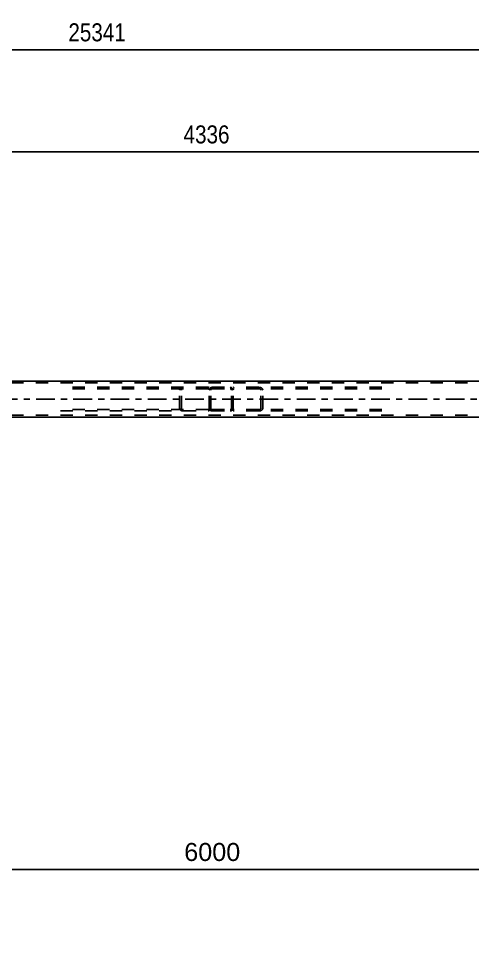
# Model space of a CAD drawing. Header units: millimetres. Extents: x -2250 to 594, y 0 to 1057.
# Drawn here: x -819.2 to -747.1, y 765.4 to 913.7 of the extents above; entities that cross this region are included whole.
import ezdxf

# ---------------------------------------------------------------- set-up
doc = ezdxf.new("R2010")
doc.units = ezdxf.units.MM
doc.linetypes.add('DXK_LINE_DOT2', pattern=[3.9198, 1.9599, -1.9599])
doc.linetypes.add('DXK_LINE_DOT3', pattern=[5.9187, 2.979, -0.9799, 0.9799, -0.9799])
doc.styles.add('Arial', font='ARIAL.TTF', dxfattribs={"height": 0.2})
doc.styles.add('Arial Narrow', font='ARIALN.TTF', dxfattribs={"height": 0.2})

# ---------------------------------------------------------------- blocks, each defined once
blk = doc.blocks.new('Part-761553754-4669 - 4377')
at = {"color": 7, "linetype": 'DXK_LINE_DOT2'}
for p, q in [((-784.93, 855.11), (-785.11, 855.09)), ((-785.11, 851.37), (-785.11, 855.09)), ((-785.11, 854.83), (-785.05, 854.87)), ((-785.05, 854.87), (-784.93, 854.88)), ((-761.48, 855.11), (-784.93, 855.11)), ((-761.48, 854.88), (-784.93, 854.88)), ((-780.77, 855.08), (-781.01, 855.11)), ((-781.01, 854.88), (-780.89, 854.87)), ((-780.72, 854.74), (-780.69, 854.65)), ((-780.69, 851.8), (-780.69, 854.65)), ((-780.38, 854.65), (-780.43, 854.83)), ((-780.38, 851.8), (-780.38, 854.65)), ((-785.05, 851.59), (-785.11, 851.62)), ((-785.11, 851.37), (-784.93, 851.34)), ((-784.93, 851.57), (-785.05, 851.59)), ((-761.48, 851.57), (-784.93, 851.57)), ((-761.48, 851.34), (-784.93, 851.34)), ((-780.89, 851.59), (-781.01, 851.57)), ((-781.01, 851.34), (-780.77, 851.38)), ((-780.69, 851.8), (-780.72, 851.71)), ((-780.43, 851.62), (-780.38, 851.8))]:
    blk.add_line(p, q, dxfattribs=at)
for centre, radius, start, end in [((-780.96, 854.59), 0.286, 32.4104, 75.4453), ((-780.91, 854.52), 0.573, 32.4104, 75.4453), ((-780.96, 851.86), 0.286, 284.5547, 327.5896), ((-780.91, 851.93), 0.573, 284.5547, 327.5896)]:
    blk.add_arc(centre, radius, start, end, dxfattribs=at)
blk = doc.blocks.new('Part-761553754-4608 - 4377')
at = {"color": 7, "linetype": 'DXK_LINE_DOT2'}
for p, q in [((-477.4, 855.8), (-1136.03, 855.8)), ((-477.4, 850.65), (-1136.03, 850.65))]:
    blk.add_line(p, q, dxfattribs=at)
at = {"color": 2, "linetype": 'Continuous'}
for p, q in [((-727.37, 856.08), (-846.48, 856.08)), ((-702.71, 850.37), (-871.28, 850.37))]:
    blk.add_line(p, q, dxfattribs=at)
at = {"color": 7, "linetype": 'DXK_LINE_DOT3'}
blk.add_line((-1136.03, 853.23), (-477.4, 853.23), dxfattribs=at)
blk = doc.blocks.new('Part-761553754-4668 - 4377')
at = {"color": 7, "linetype": 'DXK_LINE_DOT2'}
for p, q in [((-789.07, 855.11), (-812.51, 855.11)), ((-789.07, 854.88), (-812.51, 854.88)), ((-793.57, 854.83), (-793.62, 854.65)), ((-793.62, 851.8), (-793.62, 854.65)), ((-793.3, 854.65), (-793.28, 854.74)), ((-793.3, 851.8), (-793.3, 854.65)), ((-792.99, 855.11), (-793.23, 855.08)), ((-793.11, 854.87), (-792.99, 854.88)), ((-789.07, 855.11), (-788.88, 855.09)), ((-789.07, 854.88), (-788.95, 854.87)), ((-788.95, 854.87), (-788.88, 854.83)), ((-788.88, 851.37), (-788.88, 855.09)), ((-789.07, 851.57), (-812.51, 851.57)), ((-812.51, 851.34), (-789.07, 851.34)), ((-793.62, 851.8), (-793.57, 851.62)), ((-793.28, 851.71), (-793.3, 851.8)), ((-793.23, 851.38), (-792.99, 851.34)), ((-792.99, 851.57), (-793.11, 851.59)), ((-788.95, 851.59), (-789.07, 851.57)), ((-789.07, 851.34), (-788.88, 851.37)), ((-788.88, 851.62), (-788.95, 851.59))]:
    blk.add_line(p, q, dxfattribs=at)
for centre, radius, start, end in [((-793.09, 854.52), 0.573, 104.5547, 147.5896), ((-793.04, 854.59), 0.286, 104.5547, 147.5896), ((-793.09, 851.93), 0.573, 212.4104, 255.4453), ((-793.04, 851.86), 0.286, 212.4104, 255.4453)]:
    blk.add_arc(centre, radius, start, end, dxfattribs=at)
blk = doc.blocks.new('Part-761553754-4670 - 4377')
at = {"color": 7, "linetype": 'DXK_LINE_DOT2'}
for p, q in [((-788.85, 854.83), (-788.88, 854.65)), ((-788.88, 851.8), (-788.88, 854.65)), ((-788.65, 854.65), (-788.64, 854.74)), ((-788.65, 851.8), (-788.65, 854.65)), ((-788.43, 855.11), (-788.6, 855.08)), ((-788.51, 854.87), (-788.43, 854.88)), ((-788.43, 855.11), (-785.57, 855.11)), ((-788.43, 854.88), (-785.57, 854.88)), ((-785.39, 855.08), (-785.57, 855.11)), ((-785.57, 854.88), (-785.48, 854.87)), ((-785.36, 854.74), (-785.34, 854.65)), ((-785.34, 851.8), (-785.34, 854.65)), ((-785.11, 854.65), (-785.15, 854.83)), ((-785.11, 851.8), (-785.11, 854.65)), ((-788.88, 851.8), (-788.85, 851.62)), ((-788.64, 851.71), (-788.65, 851.8)), ((-788.6, 851.38), (-788.43, 851.34)), ((-788.43, 851.57), (-788.51, 851.59)), ((-788.43, 851.57), (-785.57, 851.57)), ((-788.43, 851.34), (-785.57, 851.34)), ((-785.48, 851.59), (-785.57, 851.57)), ((-785.57, 851.34), (-785.39, 851.38)), ((-785.34, 851.8), (-785.36, 851.71)), ((-785.15, 851.62), (-785.11, 851.8))]:
    blk.add_line(p, q, dxfattribs=at)
for centre, radius, start, end in [((-788.43, 854.65), 0.457, 112.5, 157.5), ((-788.43, 854.65), 0.229, 112.5, 157.5), ((-785.57, 854.65), 0.229, 22.5, 67.5), ((-785.57, 854.65), 0.457, 22.5, 67.5), ((-788.43, 851.8), 0.457, 202.5, 247.5), ((-788.43, 851.8), 0.229, 202.5, 247.5), ((-785.57, 851.8), 0.229, 292.5, 337.5), ((-785.57, 851.8), 0.457, 292.5, 337.5)]:
    blk.add_arc(centre, radius, start, end, dxfattribs=at)
blk = doc.blocks.new('StraightDimension-761553754-4905 - 4377')
at = {"color": 7, "linetype": 'Continuous'}
blk.add_line((-1143.84, 908.76), (-469.59, 908.76), dxfattribs=at)
at = {"color": 0}
blk.add_wipeout([(-801.54, 909.51), (-801.54, 913.71), (-811.88, 913.71), (-811.88, 909.51)], dxfattribs=at)
at = {"color": 3, "style": 'Arial Narrow'}
blk.add_text('25341', height=2.863, dxfattribs=at).set_placement((-811.28, 910.11))
blk = doc.blocks.new('StraightDimension-761553754-5045 - 4377')
at = {"color": 7, "linetype": 'Continuous'}
for p, q in [((-874.14, 849.37), (-874.14, 766.03)), ((-702.71, 849.37), (-702.71, 766.03)), ((-872.64, 779.05), (-875.64, 777.85)), ((-704.21, 777.85), (-701.21, 779.05)), ((-874.14, 778.45), (-702.71, 778.45))]:
    blk.add_line(p, q, dxfattribs=at)
at = {"color": 0}
blk.add_wipeout([(-783.38, 779.2), (-783.38, 783.4), (-793.47, 783.4), (-793.47, 779.2)], dxfattribs=at)
at = {"color": 3, "style": 'Arial'}
blk.add_text('6000', height=2.865, dxfattribs=at).set_placement((-792.87, 779.8))
at = {"color": 0, "linetype": 'Continuous'}
blk.add_wipeout([(-703.31, 777.75), (-707.51, 777.75), (-707.51, 765.43), (-703.31, 765.43)], dxfattribs=at)
at = {"color": 3, "linetype": 'Continuous', "style": 'Arial'}
blk.add_text('16566', height=2.865, rotation=90.0002, dxfattribs=at).set_placement((-703.91, 766.03))
blk = doc.blocks.new('StraightDimension-761553754-5198 - 4377')
at = {"color": 7, "linetype": 'Continuous'}
for p, q in [((-851.26, 857.08), (-851.26, 902.97)), ((-727.37, 858), (-727.37, 902.97)), ((-849.76, 893.13), (-852.76, 891.93)), ((-728.87, 891.93), (-725.87, 893.13)), ((-851.26, 892.53), (-727.37, 892.53))]:
    blk.add_line(p, q, dxfattribs=at)
at = {"color": 0}
blk.add_wipeout([(-785.06, 893.28), (-785.06, 897.48), (-793.57, 897.48), (-793.57, 893.28)], dxfattribs=at)
at = {"color": 3, "style": 'Arial Narrow'}
blk.add_text('4336', height=2.863, dxfattribs=at).set_placement((-792.97, 893.88))
at = {"color": 0, "linetype": 'Continuous'}
blk.add_wipeout([(-727.97, 903.57), (-732.17, 903.57), (-732.17, 893.23), (-727.97, 893.23)], dxfattribs=at)
at = {"color": 3, "linetype": 'Continuous', "style": 'Arial Narrow'}
blk.add_text('15703', height=2.863, rotation=90.0002, dxfattribs=at).set_placement((-728.57, 893.83))

msp = doc.modelspace()

# ---------------------------------------------------------------- block references
for name in ['StraightDimension-761553754-4905 - 4377', 'Part-761553754-4608 - 4377', 'Part-761553754-4668 - 4377', 'Part-761553754-4670 - 4377', 'Part-761553754-4669 - 4377', 'StraightDimension-761553754-5045 - 4377']:
    msp.add_blockref(name, (0, 0))

# ---------------------------------------------------------------- next in the draw order: block references
msp.add_blockref('StraightDimension-761553754-5198 - 4377', (0, 0))

doc.saveas('drawing.dxf')
